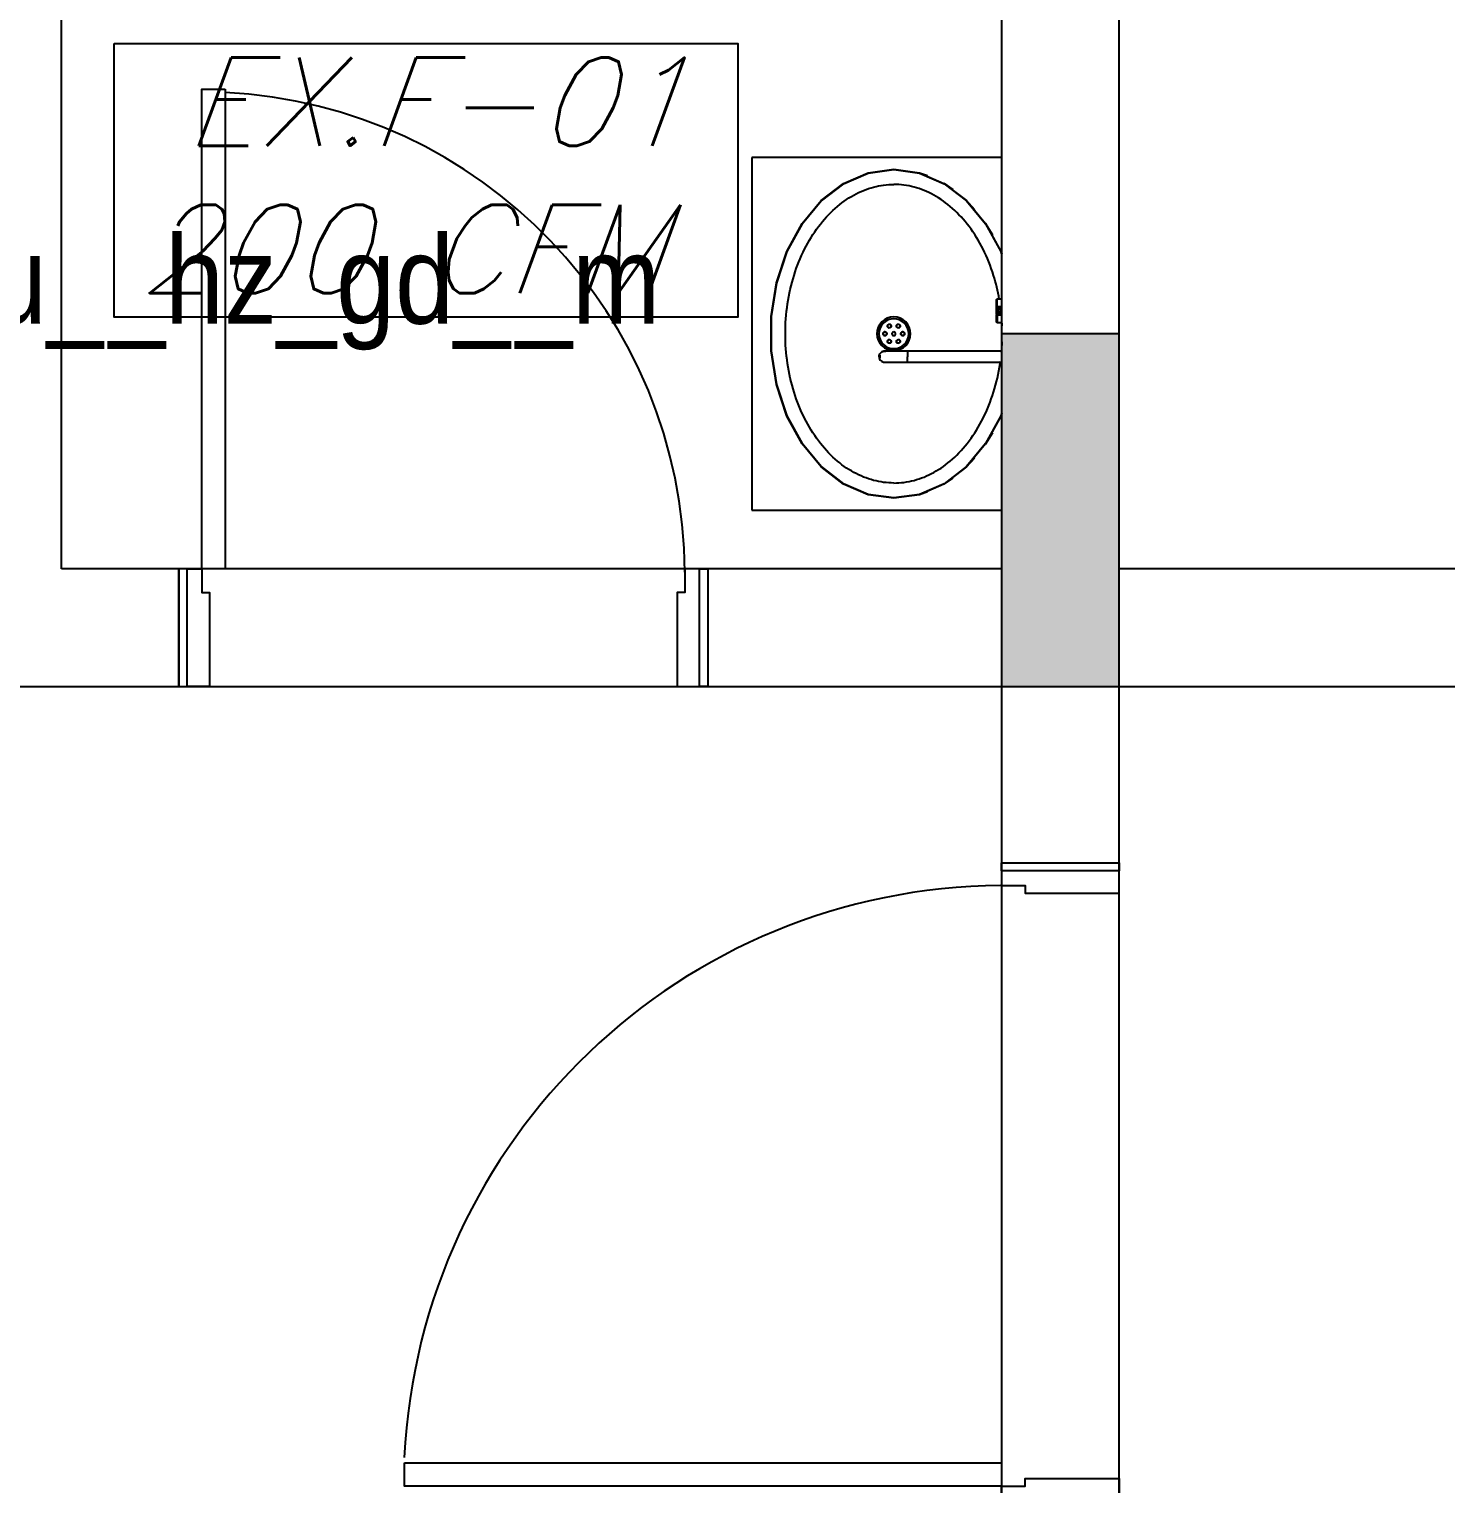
# Model space of a CAD drawing. Header units: metres. Extents: x -658 to -58, y -713 to -118.
# Drawn here: x -103.906 to -101.495, y -258.339 to -255.864 of the extents above; entities that cross this region are included whole.
import ezdxf
from ezdxf.enums import TextEntityAlignment as Align

# ---------------------------------------------------------------- set-up
doc = ezdxf.new("R2010")
doc.units = ezdxf.units.M
doc.header["$LTSCALE"] = 100
doc.layers.add('plan', color=8, linetype='Continuous')
doc.layers.add('TEXT AC', color=7, linetype='Continuous')
doc.styles.add('rss_dim1', font='romans.shx')
doc.styles.add('style12', font='xarab.shx')

# ---------------------------------------------------------------- blocks, each defined once
blk = doc.blocks.new('*U103')
for points in [[(79, 1116), (79, 100), (39, 100), (39, 1116)], [(0, -100), (14, -100), (14, 100), (0, 100)], [(1100, -100), (1086, -100), (1086, 100), (1100, 100)]]:
    blk.add_lwpolyline(points, close=True)
at = {"ltscale": 0.25}
for points in [[(1100, 100), (0, 100)], [(0, -100), (1100, -100)]]:
    blk.add_lwpolyline(points, dxfattribs=at)
at = {"flags": 128}
for points in [[(14, -100), (14, 100), (14, 100), (39, 100), (39, 60), (52, 60), (52, -100)], [(1086, -100), (1086, 100), (1086, 100), (1061, 100), (1061, 60), (1048, 60), (1048, -100), (1086, -100)]]:
    blk.add_lwpolyline(points, close=True, dxfattribs=at)
at = {"ltscale": 0.25}
blk.add_arc((38, 94.6), 1023.1, 0.4032, 87.1892, dxfattribs=at)
blk = doc.blocks.new('wash_basin_15442 _1_ - Type 1-V23-دور الملحق')
for p, q in [((0.125, -0.1), (0.125, -0.525)), ((0.2366, -0.1281), (0.2566, -0.1157)), ((0.366, -0.1), (0.366, -0.1075)), ((0.3794, -0.1075), (0.366, -0.1075)), ((0.3795, -0.1085), (0.3686, -0.1085)), ((0.3686, -0.1085), (0.3795, -0.1085)), ((0.3794, -0.1), (0.3794, -0.1075)), ((0.3794, -0.1075), (0.3797, -0.1075)), ((0.3797, -0.1075), (0.3794, -0.1075)), ((0.3797, -0.1075), (0.3797, -0.1)), ((0.3797, -0.1), (0.3797, -0.1075)), ((0.3802, -0.1), (0.3802, -0.1075)), ((0.3802, -0.1), (0.3802, -0.1075)), ((0.3802, -0.1075), (0.3802, -0.1)), ((0.3802, -0.1075), (0.3803, -0.1075)), ((0.3803, -0.1075), (0.3802, -0.1075)), ((0.3803, -0.1075), (0.3803, -0.1)), ((0.3917, -0.1075), (0.3803, -0.1075)), ((0.3916, -0.1085), (0.3804, -0.1085)), ((0.3804, -0.1085), (0.3916, -0.1085)), ((0.3889, -0.1075), (0.3831, -0.1075)), ((0.3917, -0.1), (0.3917, -0.1075)), ((0.3917, -0.1075), (0.3918, -0.1075)), ((0.3918, -0.1075), (0.3917, -0.1075)), ((0.3918, -0.1075), (0.3918, -0.1)), ((0.3918, -0.1), (0.3918, -0.1075)), ((0.3918, -0.1075), (0.3918, -0.1)), ((0.3923, -0.1), (0.3923, -0.1075)), ((0.3923, -0.1075), (0.3923, -0.1)), ((0.3926, -0.1075), (0.3923, -0.1075)), ((0.3923, -0.1075), (0.3926, -0.1075)), ((0.3925, -0.1085), (0.4034, -0.1085)), ((0.4034, -0.1085), (0.3925, -0.1085)), ((0.3926, -0.1075), (0.3926, -0.1)), ((0.3926, -0.1075), (0.406, -0.1075)), ((0.406, -0.1075), (0.406, -0.1)), ((0.4545, -0.1), (0.4545, -0.26)), ((0.4735, -0.26), (0.4735, -0.1)), ((0.5933, -0.1157), (0.6132, -0.1281)), ((0.725, -0.525), (0.725, -0.1)), ((0.1978, -0.1606), (0.2133, -0.1459)), ((0.6365, -0.1459), (0.652, -0.1606)), ((0.1689, -0.1985), (0.1792, -0.1828)), ((0.6707, -0.1828), (0.681, -0.1985)), ((0.151, -0.24), (0.1557, -0.2259)), ((0.6942, -0.2259), (0.6989, -0.24)), ((0.4558, -0.26), (0.464, -0.26)), ((0.4722, -0.26), (0.464, -0.26)), ((0.125, -0.525), (0.725, -0.525))]:
    blk.add_line(p, q)
at = {"flags": 128}
for points in [[(0.1449, -0.2835), (0.151, -0.2398), (0.1691, -0.1981), (0.1984, -0.16), (0.2376, -0.1274), (0.2849, -0.1016), (0.2895, -0.0997)], [(0.1455, -0.2835), (0.1517, -0.2398), (0.1697, -0.198), (0.1989, -0.16), (0.238, -0.1274), (0.2852, -0.1016), (0.2897, -0.0997)], [(0.1455, -0.2835), (0.1517, -0.2398), (0.1697, -0.198), (0.1989, -0.16), (0.238, -0.1274), (0.2852, -0.1016), (0.29, -0.1)], [(0.367, -0.1085), (0.367, -0.1085), (0.3669, -0.1085), (0.3669, -0.1085), (0.3668, -0.1085), (0.3668, -0.1085), (0.3668, -0.1085), (0.3667, -0.1085), (0.3667, -0.1084), (0.3666, -0.1084), (0.3666, -0.1084), (0.3666, -0.1084), (0.3665, -0.1084), (0.3665, -0.1084), (0.3665, -0.1083), (0.3664, -0.1083), (0.3664, -0.1083), (0.3664, -0.1083), (0.3663, -0.1083), (0.3663, -0.1082), (0.3663, -0.1082), (0.3663, -0.1082), (0.3662, -0.1081), (0.3662, -0.1081), (0.3662, -0.1081), (0.3662, -0.108), (0.3661, -0.108), (0.3661, -0.108), (0.3661, -0.1079), (0.3661, -0.1079), (0.3661, -0.1079), (0.3661, -0.1078), (0.366, -0.1078), (0.366, -0.1077), (0.366, -0.1077), (0.366, -0.1077), (0.366, -0.1076), (0.366, -0.1076), (0.366, -0.1076), (0.366, -0.1075), (0.366, -0.1075)], [(0.3795, -0.1085), (0.3788, -0.1085), (0.3781, -0.1085), (0.3774, -0.1085), (0.3767, -0.1085), (0.3761, -0.1085), (0.3754, -0.1085), (0.3748, -0.1085), (0.3742, -0.1085), (0.3736, -0.1085), (0.3731, -0.1085), (0.3725, -0.1085), (0.372, -0.1085), (0.3715, -0.1085), (0.371, -0.1085), (0.3706, -0.1085), (0.3701, -0.1085), (0.3697, -0.1085), (0.3693, -0.1085), (0.369, -0.1085), (0.3687, -0.1085), (0.3684, -0.1085), (0.3681, -0.1085), (0.3679, -0.1085), (0.3676, -0.1085), (0.3675, -0.1085), (0.3673, -0.1085), (0.3672, -0.1085), (0.3671, -0.1085), (0.367, -0.1085), (0.367, -0.1085), (0.367, -0.1085)], [(0.367, -0.1085), (0.367, -0.1085), (0.3671, -0.1085), (0.3671, -0.1085), (0.3672, -0.1085), (0.3674, -0.1085), (0.3675, -0.1085), (0.3677, -0.1085), (0.368, -0.1085), (0.3682, -0.1085), (0.3685, -0.1085), (0.3688, -0.1085), (0.3691, -0.1085), (0.3695, -0.1085), (0.3699, -0.1085), (0.3703, -0.1085), (0.3708, -0.1085), (0.3712, -0.1085), (0.3717, -0.1085), (0.3722, -0.1085), (0.3728, -0.1085), (0.3733, -0.1085), (0.3739, -0.1085), (0.3745, -0.1085), (0.3751, -0.1085), (0.3757, -0.1085), (0.3764, -0.1085), (0.377, -0.1085), (0.3777, -0.1085), (0.3784, -0.1085), (0.3791, -0.1085), (0.3795, -0.1085)], [(0.3826, -0.1085), (0.3818, -0.1085), (0.3811, -0.1085), (0.3804, -0.1085)], [(0.3804, -0.1085), (0.3811, -0.1085), (0.3819, -0.1085), (0.3826, -0.1085), (0.3834, -0.1085), (0.3841, -0.1085), (0.3849, -0.1085), (0.3856, -0.1085), (0.3864, -0.1085), (0.3872, -0.1085), (0.3879, -0.1085), (0.3887, -0.1085), (0.3894, -0.1085), (0.3902, -0.1085), (0.3909, -0.1085), (0.3916, -0.1085)], [(0.3846, -0.1), (0.3845, -0.1001), (0.3844, -0.1001), (0.3843, -0.1002), (0.3841, -0.1003), (0.384, -0.1004), (0.3839, -0.1004), (0.3838, -0.1005), (0.3837, -0.1006), (0.3836, -0.1007), (0.3835, -0.1008), (0.3834, -0.1009), (0.3833, -0.101), (0.3832, -0.1011), (0.3831, -0.1012), (0.3831, -0.1014), (0.383, -0.1015), (0.3829, -0.1016), (0.3828, -0.1017), (0.3828, -0.1019), (0.3827, -0.102), (0.3827, -0.1021), (0.3826, -0.1022), (0.3826, -0.1024), (0.3826, -0.1025), (0.3826, -0.1027), (0.3825, -0.1028), (0.3825, -0.1029), (0.3825, -0.1031), (0.3825, -0.1032), (0.3825, -0.1034), (0.3825, -0.1035), (0.3825, -0.1036), (0.3825, -0.1038), (0.3826, -0.1039), (0.3826, -0.104), (0.3826, -0.1042), (0.3827, -0.1043), (0.3827, -0.1044), (0.3828, -0.1046), (0.3828, -0.1047), (0.3829, -0.1048), (0.3829, -0.105), (0.383, -0.1051), (0.3831, -0.1052), (0.3832, -0.1053), (0.3833, -0.1054), (0.3833, -0.1055), (0.3834, -0.1056), (0.3835, -0.1057), (0.3836, -0.1058), (0.3837, -0.1059), (0.3838, -0.106), (0.384, -0.1061), (0.3841, -0.1062), (0.3842, -0.1062), (0.3843, -0.1063), (0.3844, -0.1064), (0.3846, -0.1064), (0.3847, -0.1065), (0.3848, -0.1065), (0.385, -0.1066), (0.3851, -0.1066), (0.3852, -0.1067), (0.3854, -0.1067), (0.3855, -0.1067), (0.3856, -0.1067), (0.3858, -0.1067), (0.3859, -0.1067), (0.386, -0.1067)], [(0.386, -0.1067), (0.3861, -0.1067), (0.3863, -0.1067), (0.3864, -0.1067), (0.3866, -0.1067), (0.3867, -0.1067), (0.3868, -0.1066), (0.387, -0.1066), (0.3871, -0.1066), (0.3872, -0.1065), (0.3874, -0.1065), (0.3875, -0.1064), (0.3876, -0.1064), (0.3877, -0.1063), (0.3879, -0.1062), (0.388, -0.1061), (0.3881, -0.1061), (0.3882, -0.106), (0.3883, -0.1059), (0.3884, -0.1058), (0.3885, -0.1057), (0.3886, -0.1056), (0.3887, -0.1055), (0.3888, -0.1054), (0.3889, -0.1053), (0.3889, -0.1051), (0.389, -0.105), (0.3891, -0.1049), (0.3892, -0.1048), (0.3892, -0.1046), (0.3893, -0.1045), (0.3893, -0.1044), (0.3894, -0.1043), (0.3894, -0.1041), (0.3894, -0.104), (0.3894, -0.1038), (0.3895, -0.1037), (0.3895, -0.1036), (0.3895, -0.1034), (0.3895, -0.1033), (0.3895, -0.1031), (0.3895, -0.103), (0.3895, -0.1029), (0.3895, -0.1027), (0.3894, -0.1026), (0.3894, -0.1025), (0.3894, -0.1023), (0.3893, -0.1022), (0.3893, -0.1021), (0.3892, -0.1019), (0.3892, -0.1018), (0.3891, -0.1017), (0.3891, -0.1015), (0.389, -0.1014), (0.3889, -0.1013), (0.3888, -0.1012), (0.3887, -0.1011), (0.3887, -0.101), (0.3886, -0.1009), (0.3885, -0.1008), (0.3884, -0.1007), (0.3883, -0.1006), (0.3882, -0.1005), (0.388, -0.1004), (0.3879, -0.1003), (0.3878, -0.1003), (0.3877, -0.1002), (0.3876, -0.1001), (0.3874, -0.1001), (0.3873, -0.1)], [(0.3916, -0.1085), (0.3909, -0.1085), (0.3901, -0.1085), (0.3894, -0.1085)], [(0.3925, -0.1085), (0.3932, -0.1085), (0.3939, -0.1085), (0.3946, -0.1085), (0.3953, -0.1085), (0.3959, -0.1085), (0.3966, -0.1085), (0.3972, -0.1085), (0.3978, -0.1085), (0.3984, -0.1085), (0.3989, -0.1085), (0.3995, -0.1085), (0.4, -0.1085), (0.4005, -0.1085), (0.401, -0.1085), (0.4014, -0.1085), (0.4019, -0.1085), (0.4023, -0.1085), (0.4027, -0.1085), (0.403, -0.1085), (0.4033, -0.1085), (0.4036, -0.1085), (0.4039, -0.1085), (0.4041, -0.1085), (0.4044, -0.1085), (0.4045, -0.1085), (0.4047, -0.1085), (0.4048, -0.1085), (0.4049, -0.1085), (0.405, -0.1085), (0.405, -0.1085), (0.405, -0.1085)], [(0.405, -0.1085), (0.405, -0.1085), (0.4049, -0.1085), (0.4049, -0.1085), (0.4048, -0.1085), (0.4046, -0.1085), (0.4045, -0.1085), (0.4043, -0.1085), (0.404, -0.1085), (0.4038, -0.1085), (0.4035, -0.1085), (0.4032, -0.1085), (0.4029, -0.1085), (0.4025, -0.1085), (0.4021, -0.1085), (0.4017, -0.1085), (0.4012, -0.1085), (0.4008, -0.1085), (0.4003, -0.1085), (0.3998, -0.1085), (0.3992, -0.1085), (0.3987, -0.1085), (0.3981, -0.1085), (0.3975, -0.1085), (0.3969, -0.1085), (0.3963, -0.1085), (0.3956, -0.1085), (0.395, -0.1085), (0.3943, -0.1085), (0.3936, -0.1085), (0.3929, -0.1085), (0.3925, -0.1085)], [(0.406, -0.1075), (0.406, -0.1075), (0.406, -0.1076), (0.406, -0.1076), (0.406, -0.1077), (0.406, -0.1077), (0.406, -0.1077), (0.406, -0.1078), (0.4059, -0.1078), (0.4059, -0.1079), (0.4059, -0.1079), (0.4059, -0.1079), (0.4059, -0.108), (0.4059, -0.108), (0.4058, -0.108), (0.4058, -0.1081), (0.4058, -0.1081), (0.4058, -0.1081), (0.4058, -0.1082), (0.4057, -0.1082), (0.4057, -0.1082), (0.4057, -0.1082), (0.4056, -0.1083), (0.4056, -0.1083), (0.4056, -0.1083), (0.4055, -0.1083), (0.4055, -0.1084), (0.4055, -0.1084), (0.4054, -0.1084), (0.4054, -0.1084), (0.4054, -0.1084), (0.4053, -0.1084), (0.4053, -0.1085), (0.4052, -0.1085), (0.4052, -0.1085), (0.4052, -0.1085), (0.4051, -0.1085), (0.4051, -0.1085), (0.4051, -0.1085), (0.405, -0.1085), (0.405, -0.1085)], [(0.5599, -0.1), (0.5646, -0.1016), (0.6119, -0.1274), (0.651, -0.16), (0.6802, -0.198), (0.6982, -0.2398), (0.7043, -0.2835)], [(0.5602, -0.0997), (0.5646, -0.1016), (0.6119, -0.1274), (0.651, -0.16), (0.6802, -0.198), (0.6982, -0.2398), (0.7043, -0.2835)], [(0.5603, -0.0997), (0.5649, -0.1016), (0.6123, -0.1274), (0.6514, -0.16), (0.6807, -0.1981), (0.6988, -0.2398), (0.7049, -0.2835)], [(0.4545, -0.26), (0.4545, -0.2616), (0.4545, -0.2631), (0.4545, -0.2647), (0.4545, -0.2662), (0.4545, -0.2677), (0.4545, -0.2693), (0.4545, -0.2708), (0.4545, -0.2723), (0.4545, -0.2737), (0.4545, -0.2752), (0.4545, -0.2766), (0.4545, -0.278), (0.4545, -0.2794), (0.4545, -0.2807), (0.4545, -0.282), (0.4545, -0.2833), (0.4545, -0.2845), (0.4545, -0.2857), (0.4545, -0.2869), (0.4545, -0.288), (0.4545, -0.289), (0.4545, -0.2901), (0.4545, -0.291), (0.4545, -0.2919), (0.4545, -0.2928), (0.4545, -0.2936), (0.4545, -0.2944), (0.4545, -0.2951), (0.4545, -0.2958), (0.4545, -0.2963), (0.4545, -0.2969), (0.4545, -0.2974), (0.4545, -0.2978), (0.4545, -0.2981), (0.4545, -0.2984), (0.4545, -0.2987), (0.4545, -0.2988), (0.4545, -0.2989), (0.4545, -0.299)], [(0.4735, -0.299), (0.4735, -0.2989), (0.4735, -0.2988), (0.4735, -0.2987), (0.4735, -0.2984), (0.4735, -0.2981), (0.4735, -0.2978), (0.4735, -0.2974), (0.4735, -0.2969), (0.4735, -0.2964), (0.4735, -0.2958), (0.4735, -0.2951), (0.4735, -0.2944), (0.4735, -0.2936), (0.4735, -0.2928), (0.4735, -0.292), (0.4735, -0.291), (0.4735, -0.2901), (0.4735, -0.289), (0.4735, -0.288), (0.4735, -0.2869), (0.4735, -0.2857), (0.4735, -0.2845), (0.4735, -0.2833), (0.4735, -0.282), (0.4735, -0.2807), (0.4735, -0.2794), (0.4735, -0.278), (0.4735, -0.2766), (0.4735, -0.2752), (0.4735, -0.2737), (0.4735, -0.2723), (0.4735, -0.2708), (0.4735, -0.2693), (0.4735, -0.2678), (0.4735, -0.2662), (0.4735, -0.2647), (0.4735, -0.2631), (0.4735, -0.2616), (0.4735, -0.26), (0.4735, -0.26)], [(0.7049, -0.2835), (0.6988, -0.3271), (0.6807, -0.3689), (0.6514, -0.4069), (0.6123, -0.4395), (0.5649, -0.4653), (0.5114, -0.4832), (0.4542, -0.4923), (0.3957, -0.4923), (0.3384, -0.4832), (0.2849, -0.4653), (0.2376, -0.4395), (0.1984, -0.4069), (0.1691, -0.3689), (0.151, -0.3271), (0.1449, -0.2835)], [(0.7043, -0.2835), (0.6982, -0.3271), (0.6802, -0.3689), (0.651, -0.4069), (0.6119, -0.4395), (0.5646, -0.4653), (0.5113, -0.4832), (0.4542, -0.4923), (0.3957, -0.4923), (0.3386, -0.4832), (0.2852, -0.4653), (0.238, -0.4395), (0.1989, -0.4069), (0.1697, -0.3689), (0.1517, -0.3271), (0.1455, -0.2835)], [(0.1455, -0.2835), (0.1517, -0.3271), (0.1697, -0.3689), (0.1989, -0.4069), (0.238, -0.4395), (0.2852, -0.4653), (0.3386, -0.4832), (0.3957, -0.4923), (0.4542, -0.4923), (0.5113, -0.4832), (0.5646, -0.4653), (0.6119, -0.4395), (0.651, -0.4069), (0.6802, -0.3689), (0.6982, -0.3271), (0.7043, -0.2835)]]:
    blk.add_lwpolyline(points, dxfattribs=at)
for centre, radius, start, end in [((0.3795, -0.1083), 0.0002, 270, 0), ((0.3795, -0.1083), 0.0002, 270, 360), ((0.3804, -0.1083), 0.0002, 180, 270), ((0.3804, -0.1083), 0.0002, 180, 270), ((0.386, -0.1032), 0.0035, 100.9743, 180), ((0.386, -0.1032), 0.0035, 180, 270), ((0.386, -0.1032), 0.0025, 90, 180), ((0.386, -0.1032), 0.0025, 180, 270), ((0.386, -0.1032), 0.0025, 270, 90), ((0.386, -0.1032), 0.0035, 270, 360), ((0.386, -0.1032), 0.0035, 0, 79.0257), ((0.3916, -0.1083), 0.0002, 270, 0), ((0.3916, -0.1083), 0.0002, 270, 0), ((0.3925, -0.1083), 0.0002, 180, 270), ((0.3925, -0.1083), 0.0002, 180, 270), ((0.4249, -0.2835), 0.0286, 90, 270), ((0.4249, -0.2835), 0.0286, 0, 180), ((0.4249, -0.2835), 0.0254, 90, 270), ((0.4249, -0.2835), 0.0286, 270, 90), ((0.4249, -0.2835), 0.0254, 270, 90), ((0.4249, -0.2835), 0.0286, 180, 0), ((0.4249, -0.2835), 0.00317, 90, 180), ((0.4249, -0.2835), 0.00317, 180, 270), ((0.4249, -0.2835), 0.00318, 90, 105), ((0.4249, -0.2835), 0.00318, 255, 270), ((0.4249, -0.2835), 0.00318, 75, 90), ((0.4249, -0.2835), 0.00318, 0, 90), ((0.4249, -0.2835), 0.00317, 270, 0), ((0.4249, -0.2835), 0.00317, 270, 285), ((0.464, -0.299), 0.0095, 170, 210), ((0.464, -0.299), 0.0095, 180, 193.6243), ((0.464, -0.299), 0.0095, 250, 270), ((0.464, -0.299), 0.0085, 253.3917, 270), ((0.464, -0.299), 0.0095, 258.4463, 270), ((0.464, -0.299), 0.009, 261.6271, 270), ((0.464, -0.299), 0.0085, 270, 286.6195), ((0.464, -0.299), 0.0095, 270, 290), ((0.464, -0.299), 0.009, 270, 278.39), ((0.464, -0.299), 0.0095, 270, 281.5609), ((0.464, -0.299), 0.0095, 330, 10), ((0.464, -0.299), 0.0095, 346.3821, 360)]:
    blk.add_arc(centre, radius, start, end)
for points, knots in [([(0.366, -0.1039), (0.3521, -0.1064), (0.3224, -0.1135), (0.2801, -0.1306), (0.2414, -0.1545), (0.2102, -0.1831), (0.1876, -0.215), (0.174, -0.2488), (0.1709, -0.2719), (0.1709, -0.2835)], [4.941188, 4.941188, 4.941188, 4.941188, 5.105088, 5.301438, 5.497787, 5.694137, 5.890486, 6.086836, 6.283185, 6.283185, 6.283185, 6.283185]), ([(0.3794, -0.1075), (0.3794, -0.1076), (0.3794, -0.1078), (0.3794, -0.1082), (0.3795, -0.1084), (0.3795, -0.1085), (0.3795, -0.1085)], [0, 0, 0, 0, 0.2, 0.4, 0.7, 1, 1, 1, 1]), ([(0.3804, -0.1083), (0.3804, -0.1083), (0.3804, -0.1085), (0.3804, -0.1085), (0.3804, -0.1085)], [0.6, 0.6, 0.6, 0.6, 0.7, 1, 1, 1, 1]), ([(0.3854, -0.0998), (0.3852, -0.0998), (0.3848, -0.0999), (0.3843, -0.1002), (0.384, -0.1004), (0.3837, -0.1006), (0.3835, -0.1008), (0.3833, -0.101), (0.3831, -0.1012), (0.3829, -0.1016), (0.3826, -0.1022), (0.3825, -0.1028), (0.3825, -0.1032)], [0.5555556, 0.5555556, 0.5555556, 0.5555556, 0.6111111, 0.6666667, 0.6944444, 0.7222222, 0.75, 0.7777778, 0.8055556, 0.8333333, 0.8888889, 1, 1, 1, 1]), ([(0.3825, -0.1032), (0.3825, -0.1037), (0.3826, -0.1043), (0.3829, -0.1049), (0.3831, -0.1053), (0.3833, -0.1055), (0.3835, -0.1057), (0.3837, -0.1059), (0.384, -0.1061), (0.3842, -0.1063), (0.3845, -0.1064), (0.3849, -0.1066), (0.3856, -0.1068), (0.3864, -0.1068), (0.3872, -0.1066), (0.3877, -0.1063), (0.388, -0.1061), (0.3883, -0.1059), (0.3885, -0.1057), (0.3887, -0.1055), (0.3889, -0.1053), (0.3891, -0.1049), (0.3894, -0.1043), (0.3895, -0.1037), (0.3895, -0.1032)], [0, 0, 0, 0, 0.111111, 0.166667, 0.194444, 0.222222, 0.25, 0.277778, 0.305556, 0.333333, 0.361111, 0.388889, 0.444444, 0.555556, 0.611111, 0.666667, 0.694444, 0.722222, 0.75, 0.777778, 0.805556, 0.833333, 0.888889, 1, 1, 1, 1]), ([(0.3895, -0.1032), (0.3895, -0.1028), (0.3894, -0.1022), (0.3891, -0.1016), (0.3889, -0.1012), (0.3887, -0.101), (0.3885, -0.1008), (0.3883, -0.1006), (0.388, -0.1004), (0.3878, -0.1002), (0.3875, -0.1001), (0.3871, -0.0999), (0.3868, -0.0998), (0.3866, -0.0998)], [0, 0, 0, 0, 0.1111111, 0.1666667, 0.1944444, 0.2222222, 0.25, 0.2777778, 0.3055556, 0.3333333, 0.3611111, 0.3888889, 0.4444444, 0.4444444, 0.4444444, 0.4444444]), ([(0.3916, -0.1083), (0.3916, -0.1083), (0.3916, -0.1085), (0.3916, -0.1085), (0.3916, -0.1085)], [0.6, 0.6, 0.6, 0.6, 0.7, 1, 1, 1, 1]), ([(0.3926, -0.1075), (0.3926, -0.1076), (0.3926, -0.1078), (0.3926, -0.1082), (0.3925, -0.1084), (0.3925, -0.1085), (0.3925, -0.1085)], [0, 0, 0, 0, 0.2, 0.4, 0.7, 1, 1, 1, 1]), ([(0.6789, -0.2835), (0.6789, -0.2719), (0.6759, -0.2488), (0.6623, -0.215), (0.6397, -0.1831), (0.6085, -0.1545), (0.5698, -0.1306), (0.525, -0.1125), (0.4913, -0.1049), (0.4735, -0.1023), (0.4724, -0.1021)], [3.141593, 3.141593, 3.141593, 3.141593, 3.337942, 3.534292, 3.730641, 3.926991, 4.12334, 4.31969, 4.516039, 4.529088, 4.529088, 4.529088, 4.529088]), ([(0.4218, -0.2683), (0.4218, -0.2679), (0.4218, -0.2675), (0.422, -0.267), (0.4222, -0.2667), (0.4225, -0.2663), (0.4229, -0.2658), (0.4237, -0.2653), (0.4245, -0.2651), (0.4249, -0.2651)], [-1, -1, -1, -1, -0.785714, -0.732143, -0.678571, -0.571429, -0.428571, -0.285714, 0, 0, 0, 0]), ([(0.4218, -0.2683), (0.4218, -0.2686), (0.4218, -0.2691), (0.422, -0.2696), (0.4222, -0.2699), (0.4225, -0.2703), (0.4229, -0.2708), (0.4235, -0.2711), (0.4242, -0.2714), (0.4247, -0.2715), (0.4249, -0.2715)], [-1, -1, -1, -1, -0.785714, -0.732143, -0.678571, -0.571429, -0.428571, -0.285714, -0.142857, 0, 0, 0, 0]), ([(0.4249, -0.2651), (0.4246, -0.2651), (0.4241, -0.2652), (0.4237, -0.2654), (0.4235, -0.2654)], [-1, -1, -1, -1, -0.7857143, -0.7142857, -0.7142857, -0.7142857, -0.7142857]), ([(0.4249, -0.2651), (0.4253, -0.2651), (0.426, -0.2652), (0.4269, -0.2657), (0.4275, -0.2663), (0.4278, -0.2669), (0.4281, -0.2676), (0.4281, -0.268), (0.4281, -0.2683)], [-1, -1, -1, -1, -0.785714, -0.571429, -0.428571, -0.285714, -0.142857, 0, 0, 0, 0]), ([(0.4281, -0.2683), (0.4281, -0.2686), (0.4281, -0.2691), (0.4279, -0.2695), (0.4277, -0.2699), (0.4274, -0.2703), (0.427, -0.2708), (0.4264, -0.2711), (0.4257, -0.2714), (0.4252, -0.2715), (0.4249, -0.2715)], [-1, -1, -1, -1, -0.785714, -0.732143, -0.678571, -0.571429, -0.428571, -0.285714, -0.142857, 0, 0, 0, 0]), ([(0.4281, -0.2683), (0.4281, -0.2679), (0.4281, -0.2675), (0.4279, -0.267), (0.4277, -0.2667), (0.4276, -0.2665), (0.4275, -0.2663)], [-1, -1, -1, -1, -0.7857143, -0.7321429, -0.6785714, -0.5714286, -0.5714286, -0.5714286, -0.5714286]), ([(0.4102, -0.2786), (0.41, -0.2785), (0.4097, -0.2782), (0.4093, -0.2778), (0.4091, -0.2775), (0.4089, -0.2772), (0.4088, -0.2769), (0.4087, -0.2765), (0.4086, -0.2758), (0.4088, -0.2748), (0.4093, -0.2738), (0.4101, -0.2732), (0.4108, -0.2729), (0.4113, -0.2727), (0.4118, -0.2727), (0.4126, -0.2727), (0.4131, -0.2729), (0.4134, -0.2731)], [-1, -1, -1, -1, -0.916667, -0.875, -0.833333, -0.791667, -0.770833, -0.75, -0.666667, -0.555556, -0.444444, -0.333333, -0.277778, -0.222222, -0.166667, -0.111111, 0, 0, 0, 0]), ([(0.4134, -0.2938), (0.4132, -0.2939), (0.4128, -0.2941), (0.4123, -0.2942), (0.4118, -0.2942), (0.4115, -0.2942), (0.4112, -0.2942), (0.4108, -0.2941), (0.4102, -0.2938), (0.4093, -0.2931), (0.4088, -0.2921), (0.4086, -0.2912), (0.4087, -0.2904), (0.4088, -0.2899), (0.4091, -0.2894), (0.4095, -0.2888), (0.4099, -0.2885), (0.4102, -0.2883)], [-1, -1, -1, -1, -0.916667, -0.875, -0.833333, -0.791667, -0.770833, -0.75, -0.666667, -0.555556, -0.444444, -0.333333, -0.277778, -0.222222, -0.166667, -0.111111, 0, 0, 0, 0]), ([(0.4102, -0.2883), (0.41, -0.2884), (0.4097, -0.2886), (0.4095, -0.2889), (0.4094, -0.289)], [-1, -1, -1, -1, -0.9166667, -0.8888889, -0.8888889, -0.8888889, -0.8888889]), ([(0.4134, -0.2731), (0.4137, -0.2733), (0.4141, -0.2736), (0.4145, -0.2742), (0.4147, -0.2745), (0.4148, -0.2747), (0.4149, -0.275), (0.4149, -0.2753), (0.415, -0.2755), (0.415, -0.2759), (0.415, -0.2764), (0.4148, -0.2771), (0.4144, -0.2778), (0.4139, -0.2783), (0.4136, -0.2785), (0.4133, -0.2787), (0.4129, -0.2788), (0.4126, -0.2789), (0.4123, -0.279), (0.412, -0.279), (0.4117, -0.279), (0.4111, -0.279), (0.4105, -0.2788), (0.4102, -0.2786)], [-1, -1, -1, -1, -0.888889, -0.833333, -0.805556, -0.777778, -0.75, -0.722222, -0.694444, -0.666667, -0.611111, -0.555556, -0.444444, -0.388889, -0.361111, -0.333333, -0.277778, -0.25, -0.222222, -0.194444, -0.166667, -0.111111, 0, 0, 0, 0]), ([(0.4102, -0.2786), (0.4105, -0.2788), (0.4111, -0.279), (0.4117, -0.279), (0.4121, -0.279), (0.4122, -0.279), (0.4123, -0.279)], [-1, -1, -1, -1, -0.8888889, -0.8333333, -0.8055556, -0.7777778, -0.7777778, -0.7777778, -0.7777778]), ([(0.4123, -0.2879), (0.4122, -0.2879), (0.412, -0.2879), (0.4117, -0.2879), (0.4111, -0.2879), (0.4105, -0.2881), (0.4102, -0.2883)], [-0.2222222, -0.2222222, -0.2222222, -0.2222222, -0.1944444, -0.1666667, -0.1111111, 0, 0, 0, 0]), ([(0.4102, -0.2883), (0.4105, -0.2881), (0.4111, -0.2879), (0.4117, -0.2879), (0.412, -0.2879), (0.4123, -0.2879), (0.4126, -0.288), (0.4129, -0.288), (0.4131, -0.2881), (0.4135, -0.2883), (0.4138, -0.2886), (0.4144, -0.2891), (0.4148, -0.2898), (0.4149, -0.2904), (0.415, -0.2908), (0.415, -0.2912), (0.415, -0.2915), (0.4149, -0.2919), (0.4148, -0.2922), (0.4147, -0.2924), (0.4145, -0.2927), (0.4141, -0.2933), (0.4137, -0.2936), (0.4134, -0.2938)], [-1, -1, -1, -1, -0.888889, -0.833333, -0.805556, -0.777778, -0.75, -0.722222, -0.694444, -0.666667, -0.611111, -0.555556, -0.444444, -0.388889, -0.361111, -0.333333, -0.277778, -0.25, -0.222222, -0.194444, -0.166667, -0.111111, 0, 0, 0, 0]), ([(0.4134, -0.2731), (0.4132, -0.273), (0.4128, -0.2728), (0.4123, -0.2727), (0.4118, -0.2727), (0.4115, -0.2727), (0.4113, -0.2727), (0.4113, -0.2727)], [-1, -1, -1, -1, -0.9166667, -0.875, -0.8333333, -0.7916667, -0.7777778, -0.7777778, -0.7777778, -0.7777778]), ([(0.4113, -0.2942), (0.4115, -0.2942), (0.4118, -0.2942), (0.4126, -0.2942), (0.4131, -0.294), (0.4134, -0.2938)], [-0.2222222, -0.2222222, -0.2222222, -0.2222222, -0.1666667, -0.1111111, 0, 0, 0, 0]), ([(0.4148, -0.2747), (0.4147, -0.2747), (0.4147, -0.2745), (0.4145, -0.2742), (0.4141, -0.2736), (0.4137, -0.2733), (0.4134, -0.2731)], [-0.2222222, -0.2222222, -0.2222222, -0.2222222, -0.1944444, -0.1666667, -0.1111111, 0, 0, 0, 0]), ([(0.4134, -0.2938), (0.4137, -0.2936), (0.4141, -0.2933), (0.4145, -0.2927), (0.4147, -0.2924), (0.4147, -0.2922), (0.4148, -0.2922)], [-1, -1, -1, -1, -0.8888889, -0.8333333, -0.8055556, -0.7777778, -0.7777778, -0.7777778, -0.7777778]), ([(0.4218, -0.2986), (0.4218, -0.2983), (0.4218, -0.2978), (0.422, -0.2974), (0.4222, -0.297), (0.4225, -0.2966), (0.4229, -0.2961), (0.4235, -0.2958), (0.4242, -0.2955), (0.4247, -0.2954), (0.4249, -0.2954)], [-1, -1, -1, -1, -0.785714, -0.732143, -0.678571, -0.571429, -0.428571, -0.285714, -0.142857, 0, 0, 0, 0]), ([(0.4281, -0.2986), (0.4281, -0.2983), (0.4281, -0.2978), (0.4279, -0.2973), (0.4277, -0.297), (0.4274, -0.2966), (0.427, -0.2961), (0.4264, -0.2958), (0.4257, -0.2955), (0.4252, -0.2954), (0.4249, -0.2954)], [-1, -1, -1, -1, -0.785714, -0.732143, -0.678571, -0.571429, -0.428571, -0.285714, -0.142857, 0, 0, 0, 0]), ([(0.4397, -0.2786), (0.4394, -0.2788), (0.4388, -0.279), (0.4382, -0.279), (0.4379, -0.279), (0.4376, -0.279), (0.4373, -0.2789), (0.437, -0.2789), (0.4368, -0.2788), (0.4364, -0.2786), (0.4361, -0.2783), (0.4355, -0.2778), (0.4351, -0.2771), (0.435, -0.2765), (0.4349, -0.2761), (0.4349, -0.2757), (0.4349, -0.2754), (0.435, -0.275), (0.4351, -0.2747), (0.4352, -0.2745), (0.4354, -0.2742), (0.4358, -0.2736), (0.4362, -0.2733), (0.4365, -0.2731)], [-1, -1, -1, -1, -0.888889, -0.833333, -0.805556, -0.777778, -0.75, -0.722222, -0.694444, -0.666667, -0.611111, -0.555556, -0.444444, -0.388889, -0.361111, -0.333333, -0.277778, -0.25, -0.222222, -0.194444, -0.166667, -0.111111, 0, 0, 0, 0]), ([(0.4365, -0.2938), (0.4362, -0.2936), (0.4358, -0.2933), (0.4354, -0.2927), (0.4352, -0.2924), (0.4351, -0.2922), (0.435, -0.2919), (0.435, -0.2916), (0.4349, -0.2914), (0.4349, -0.291), (0.4349, -0.2905), (0.4351, -0.2898), (0.4355, -0.2891), (0.436, -0.2886), (0.4363, -0.2884), (0.4366, -0.2882), (0.437, -0.2881), (0.4373, -0.288), (0.4376, -0.2879), (0.4378, -0.2879), (0.4382, -0.2879), (0.4388, -0.2879), (0.4394, -0.2881), (0.4397, -0.2883)], [-1, -1, -1, -1, -0.888889, -0.833333, -0.805556, -0.777778, -0.75, -0.722222, -0.694444, -0.666667, -0.611111, -0.555556, -0.444444, -0.388889, -0.361111, -0.333333, -0.277778, -0.25, -0.222222, -0.194444, -0.166667, -0.111111, 0, 0, 0, 0]), ([(0.4365, -0.2731), (0.4362, -0.2733), (0.4358, -0.2736), (0.4354, -0.2742), (0.4352, -0.2745), (0.4352, -0.2747), (0.4351, -0.2747)], [-1, -1, -1, -1, -0.8888889, -0.8333333, -0.8055556, -0.7777778, -0.7777778, -0.7777778, -0.7777778]), ([(0.4351, -0.2922), (0.4352, -0.2922), (0.4352, -0.2924), (0.4354, -0.2927), (0.4358, -0.2933), (0.4362, -0.2936), (0.4365, -0.2938)], [-0.2222222, -0.2222222, -0.2222222, -0.2222222, -0.1944444, -0.1666667, -0.1111111, 0, 0, 0, 0]), ([(0.4386, -0.2727), (0.4384, -0.2727), (0.438, -0.2727), (0.4373, -0.2727), (0.4368, -0.2729), (0.4365, -0.2731)], [-0.2222222, -0.2222222, -0.2222222, -0.2222222, -0.1666667, -0.1111111, 0, 0, 0, 0]), ([(0.4365, -0.2731), (0.4367, -0.273), (0.4371, -0.2728), (0.4376, -0.2727), (0.438, -0.2727), (0.4384, -0.2727), (0.4387, -0.2727), (0.4391, -0.2728), (0.4397, -0.2731), (0.4406, -0.2738), (0.4411, -0.2748), (0.4413, -0.2757), (0.4412, -0.2765), (0.4411, -0.277), (0.4408, -0.2775), (0.4404, -0.2781), (0.44, -0.2784), (0.4397, -0.2786)], [-1, -1, -1, -1, -0.916667, -0.875, -0.833333, -0.791667, -0.770833, -0.75, -0.666667, -0.555556, -0.444444, -0.333333, -0.277778, -0.222222, -0.166667, -0.111111, 0, 0, 0, 0]), ([(0.4397, -0.2883), (0.4399, -0.2884), (0.4402, -0.2887), (0.4406, -0.2891), (0.4408, -0.2894), (0.441, -0.2897), (0.4411, -0.29), (0.4412, -0.2904), (0.4413, -0.2911), (0.4411, -0.2921), (0.4406, -0.2931), (0.4398, -0.2937), (0.4391, -0.294), (0.4386, -0.2942), (0.438, -0.2942), (0.4373, -0.2942), (0.4368, -0.294), (0.4365, -0.2938)], [-1, -1, -1, -1, -0.916667, -0.875, -0.833333, -0.791667, -0.770833, -0.75, -0.666667, -0.555556, -0.444444, -0.333333, -0.277778, -0.222222, -0.166667, -0.111111, 0, 0, 0, 0]), ([(0.4365, -0.2938), (0.4367, -0.2939), (0.4371, -0.2941), (0.4376, -0.2942), (0.438, -0.2942), (0.4384, -0.2942), (0.4386, -0.2942), (0.4386, -0.2942)], [-1, -1, -1, -1, -0.9166667, -0.875, -0.8333333, -0.7916667, -0.7777778, -0.7777778, -0.7777778, -0.7777778]), ([(0.4376, -0.279), (0.4377, -0.279), (0.4378, -0.279), (0.4382, -0.279), (0.4388, -0.279), (0.4394, -0.2788), (0.4397, -0.2786)], [-0.2222222, -0.2222222, -0.2222222, -0.2222222, -0.1944444, -0.1666667, -0.1111111, 0, 0, 0, 0]), ([(0.4397, -0.2883), (0.4394, -0.2881), (0.4388, -0.2879), (0.4382, -0.2879), (0.4378, -0.2879), (0.4377, -0.2879), (0.4376, -0.2879)], [-1, -1, -1, -1, -0.8888889, -0.8333333, -0.8055556, -0.7777778, -0.7777778, -0.7777778, -0.7777778]), ([(0.4397, -0.2786), (0.4399, -0.2785), (0.4402, -0.2783), (0.4404, -0.278), (0.4405, -0.2779)], [-1, -1, -1, -1, -0.9166667, -0.8888889, -0.8888889, -0.8888889, -0.8888889]), ([(0.4218, -0.2986), (0.4218, -0.299), (0.4218, -0.2994), (0.422, -0.2999), (0.4222, -0.3002), (0.4223, -0.3004), (0.4224, -0.3006)], [-1, -1, -1, -1, -0.7857143, -0.7321429, -0.6785714, -0.5714286, -0.5714286, -0.5714286, -0.5714286]), ([(0.4249, -0.3018), (0.4246, -0.3018), (0.4239, -0.3017), (0.423, -0.3012), (0.4224, -0.3006), (0.4221, -0.3), (0.4218, -0.2993), (0.4218, -0.2989), (0.4218, -0.2986)], [-1, -1, -1, -1, -0.785714, -0.571429, -0.428571, -0.285714, -0.142857, 0, 0, 0, 0]), ([(0.4281, -0.2986), (0.4281, -0.299), (0.4281, -0.2994), (0.4279, -0.2999), (0.4277, -0.3002), (0.4274, -0.3006), (0.427, -0.3011), (0.4262, -0.3016), (0.4254, -0.3018), (0.4249, -0.3018)], [-1, -1, -1, -1, -0.785714, -0.732143, -0.678571, -0.571429, -0.428571, -0.285714, 0, 0, 0, 0]), ([(0.4249, -0.3018), (0.4253, -0.3018), (0.4258, -0.3017), (0.4262, -0.3015), (0.4264, -0.3015)], [-1, -1, -1, -1, -0.7857143, -0.7142857, -0.7142857, -0.7142857, -0.7142857])]:
    blk.add_open_spline(points, degree=3, knots=knots)
for points in [[(0.3795, -0.1085), (0.3795, -0.1085), (0.3795, -0.1085), (0.3795, -0.1083), (0.3794, -0.1081), (0.3794, -0.1078), (0.3794, -0.1076), (0.3794, -0.1075)], [(0.3797, -0.1083), (0.3797, -0.1083), (0.3797, -0.1083), (0.3797, -0.1081), (0.3797, -0.1078), (0.3797, -0.1076), (0.3797, -0.1075)], [(0.3797, -0.1075), (0.3797, -0.1076), (0.3797, -0.1078), (0.3797, -0.1081), (0.3797, -0.1083), (0.3797, -0.1083), (0.3797, -0.1083)], [(0.3802, -0.1083), (0.3802, -0.1083), (0.3802, -0.1083), (0.3802, -0.1081), (0.3802, -0.1078), (0.3802, -0.1076), (0.3802, -0.1075)], [(0.3802, -0.1075), (0.3802, -0.1076), (0.3802, -0.1078), (0.3802, -0.1081), (0.3802, -0.1083), (0.3802, -0.1083), (0.3802, -0.1083)], [(0.3803, -0.1075), (0.3803, -0.1076), (0.3803, -0.1077), (0.3803, -0.1078)], [(0.3803, -0.1078), (0.3803, -0.1077), (0.3803, -0.1076), (0.3803, -0.1075)], [(0.3804, -0.1085), (0.3804, -0.1085), (0.3804, -0.1085), (0.3804, -0.1084), (0.3804, -0.1083)], [(0.3843, -0.1013), (0.3834, -0.1014), (0.3824, -0.1015), (0.3815, -0.1016)], [(0.3892, -0.1007), (0.3885, -0.1008), (0.3878, -0.1009), (0.3871, -0.1009)], [(0.3916, -0.1085), (0.3916, -0.1085), (0.3916, -0.1085), (0.3916, -0.1084), (0.3916, -0.1083)], [(0.3917, -0.1078), (0.3917, -0.1077), (0.3917, -0.1076), (0.3917, -0.1075)], [(0.3917, -0.1075), (0.3917, -0.1076), (0.3917, -0.1077), (0.3917, -0.1078)], [(0.3918, -0.1075), (0.3918, -0.1076), (0.3918, -0.1078), (0.3918, -0.1081), (0.3918, -0.1083), (0.3918, -0.1083), (0.3918, -0.1083)], [(0.3918, -0.1083), (0.3918, -0.1083), (0.3918, -0.1083), (0.3918, -0.1081), (0.3918, -0.1078), (0.3918, -0.1076), (0.3918, -0.1075)], [(0.3923, -0.1075), (0.3923, -0.1076), (0.3923, -0.1078), (0.3923, -0.1081), (0.3923, -0.1083), (0.3923, -0.1083), (0.3923, -0.1083)], [(0.3923, -0.1083), (0.3923, -0.1083), (0.3923, -0.1083), (0.3923, -0.1081), (0.3923, -0.1078), (0.3923, -0.1076), (0.3923, -0.1075)], [(0.3925, -0.1085), (0.3925, -0.1085), (0.3925, -0.1085), (0.3925, -0.1083), (0.3926, -0.1081), (0.3926, -0.1078), (0.3926, -0.1076), (0.3926, -0.1075)], [(0.4112, -0.0991), (0.4094, -0.0992), (0.4075, -0.0993), (0.4057, -0.0994)], [(0.456, -0.1002), (0.4502, -0.0997), (0.4444, -0.0994), (0.4387, -0.0991)], [(0.4224, -0.2663), (0.4223, -0.2665), (0.4221, -0.2669), (0.4218, -0.2676), (0.4218, -0.268), (0.4218, -0.2683)], [(0.4249, -0.2715), (0.4247, -0.2715), (0.4242, -0.2714), (0.4235, -0.2711), (0.4229, -0.2708), (0.4224, -0.2702), (0.4221, -0.2696), (0.4218, -0.269), (0.4218, -0.2685), (0.4218, -0.2683)], [(0.4264, -0.2654), (0.4259, -0.2652), (0.4254, -0.2651), (0.4249, -0.2651)], [(0.4249, -0.2715), (0.4252, -0.2715), (0.4257, -0.2714), (0.4264, -0.2711), (0.427, -0.2708), (0.4275, -0.2702), (0.4278, -0.2696), (0.4281, -0.269), (0.4281, -0.2685), (0.4281, -0.2683)], [(0.6789, -0.2835), (0.6789, -0.295), (0.6759, -0.3181), (0.6623, -0.3519), (0.6397, -0.3838), (0.6085, -0.4124), (0.5698, -0.4363), (0.525, -0.4544), (0.4761, -0.4655), (0.4249, -0.4693), (0.3738, -0.4655), (0.3249, -0.4544), (0.2801, -0.4363), (0.2414, -0.4124), (0.2102, -0.3838), (0.1876, -0.3519), (0.174, -0.3181), (0.1709, -0.295), (0.1709, -0.2835)], [(0.4094, -0.2779), (0.4096, -0.2782), (0.4099, -0.2784), (0.4102, -0.2786)], [(0.4249, -0.2954), (0.4247, -0.2954), (0.4242, -0.2955), (0.4235, -0.2958), (0.4229, -0.2961), (0.4224, -0.2967), (0.4221, -0.2973), (0.4218, -0.2979), (0.4218, -0.2984), (0.4218, -0.2986)], [(0.4249, -0.2954), (0.4252, -0.2954), (0.4257, -0.2955), (0.4264, -0.2958), (0.427, -0.2961), (0.4275, -0.2967), (0.4278, -0.2973), (0.4281, -0.2979), (0.4281, -0.2984), (0.4281, -0.2986)], [(0.4405, -0.289), (0.4403, -0.2887), (0.44, -0.2885), (0.4397, -0.2883)], [(0.4235, -0.3015), (0.424, -0.3017), (0.4245, -0.3018), (0.4249, -0.3018)], [(0.4275, -0.3006), (0.4276, -0.3004), (0.4278, -0.3), (0.4281, -0.2993), (0.4281, -0.2989), (0.4281, -0.2986)], [(0.464, -0.3085), (0.4629, -0.3085), (0.4607, -0.3081), (0.4578, -0.3064), (0.4556, -0.3038), (0.4545, -0.3007), (0.4545, -0.2984), (0.4546, -0.2973)], [(0.464, -0.3085), (0.4654, -0.3085), (0.4681, -0.3079), (0.4715, -0.3053), (0.4735, -0.3015), (0.4736, -0.2987), (0.4734, -0.2973)]]:
    blk.add_open_spline(points, degree=3)
blk = doc.blocks.new('*U114')
for points in [[(79, 916), (79, 100), (39, 100), (39, 916)], [(0, -100), (14, -100), (14, 100), (0, 100)], [(900, -100), (886, -100), (886, 100), (900, 100)]]:
    blk.add_lwpolyline(points, close=True)
at = {"ltscale": 0.25}
for points in [[(900, 100), (0, 100)], [(0, -100), (900, -100)]]:
    blk.add_lwpolyline(points, dxfattribs=at)
at = {"flags": 128}
for points in [[(14, -100), (14, 100), (14, 100), (39, 100), (39, 60), (52, 60), (52, -100)], [(886, -100), (886, 100), (886, 100), (861, 100), (861, 60), (848, 60), (848, -100), (886, -100)]]:
    blk.add_lwpolyline(points, close=True, dxfattribs=at)
at = {"ltscale": 0.25}
blk.add_arc((38.2, 88.8), 822.9, 0.4032, 87.1892, dxfattribs=at)
blk = doc.blocks.new('TRF4R4R43TR43')
h = blk.add_hatch(color=256)
h.dxf.hatch_style = 1
h.paths.add_polyline_path([(-221.0055, -221.7551), (-220.8055, -221.7551), (-220.8055, -221.1551), (-221.0055, -221.1551)])
blk.add_lwpolyline([(-221.0055, -221.7551), (-220.8055, -221.7551), (-220.8055, -221.1551), (-221.0055, -221.1551)], close=True)
blk = doc.blocks.new('A$C79349d3f')
at = {"layer": 'plan'}
for p, q in [((-34.4035, 16.7095), (-34.4035, 19.1095)), ((-32.8035, 19.1095), (-32.8035, 16.7095)), ((-32.6035, 16.7095), (-32.6035, 19.1095)), ((-34.2035, 16.7095), (-34.4035, 16.7095)), ((-34.2035, 16.5095), (-34.2035, 16.7095)), ((-32.8035, 16.7095), (-33.3035, 16.7095)), ((-33.3035, 16.7095), (-33.3035, 16.5095)), ((-27.3035, 16.7095), (-32.6035, 16.7095)), ((-34.6035, 16.5095), (-34.2035, 16.5095)), ((-33.3035, 16.5095), (-32.8035, 16.5095)), ((-32.8035, 16.5095), (-32.8035, 16.2095)), ((-32.6035, 16.5095), (-27.3035, 16.5095)), ((-32.6035, 16.2095), (-32.6035, 16.5095)), ((-32.8035, 16.2095), (-32.6035, 16.2095))]:
    blk.add_line(p, q, dxfattribs=at)
blk.add_blockref('TRF4R4R43TR43', (188.202, 238.2646), dxfattribs=at)
at = {"layer": 'plan', "xscale": 0.001, "yscale": 0.001, "zscale": 0.001}
blk.add_blockref('*U114', (-34.2035, 16.6095), dxfattribs=at)
at = {"layer": 'plan', "rotation": 270}
blk.add_blockref('wash_basin_15442 _1_ - Type 1-V23-دور الملحق', (-32.7035, 17.5345), dxfattribs=at)
at = {"layer": 'plan', "xscale": 0.001, "yscale": 0.001, "zscale": 0.001, "rotation": 89.99999999999997}
blk.add_blockref('*U103', (-32.7035, 15.1095), dxfattribs=at)
at = {"layer": 'plan', "style": 'style12', "width": 0.9}
blk.add_text('w__hg__m u__hz_gd__m', height=0.15, dxfattribs=at).set_placement((-35.4617, 17.1267))

msp = doc.modelspace()

# ---------------------------------------------------------------- linework, layer by layer
at = {"layer": 'TEXT AC', "color": 4}
msp.add_lwpolyline([(-103.7614, -255.8878), (-102.7002, -255.8878), (-102.7002, -256.3537), (-103.7614, -256.3537)], close=True, dxfattribs=at)

# ---------------------------------------------------------------- block references
at = {"layer": 'plan'}
msp.add_blockref('A$C79349d3f', (-69.4477, -273.4915), dxfattribs=at)

# ---------------------------------------------------------------- texts
at = {"layer": 'TEXT AC', "color": 4, "style": 'rss_dim1', "oblique": 20}
for s, p in [('EX.F-01', (-103.2153, -255.987)), ('200 CFM', (-103.2733, -256.2378))]:
    msp.add_text(s, height=0.15, dxfattribs=at).set_placement(p, align=Align.MIDDLE_CENTER)

doc.saveas('drawing.dxf')
